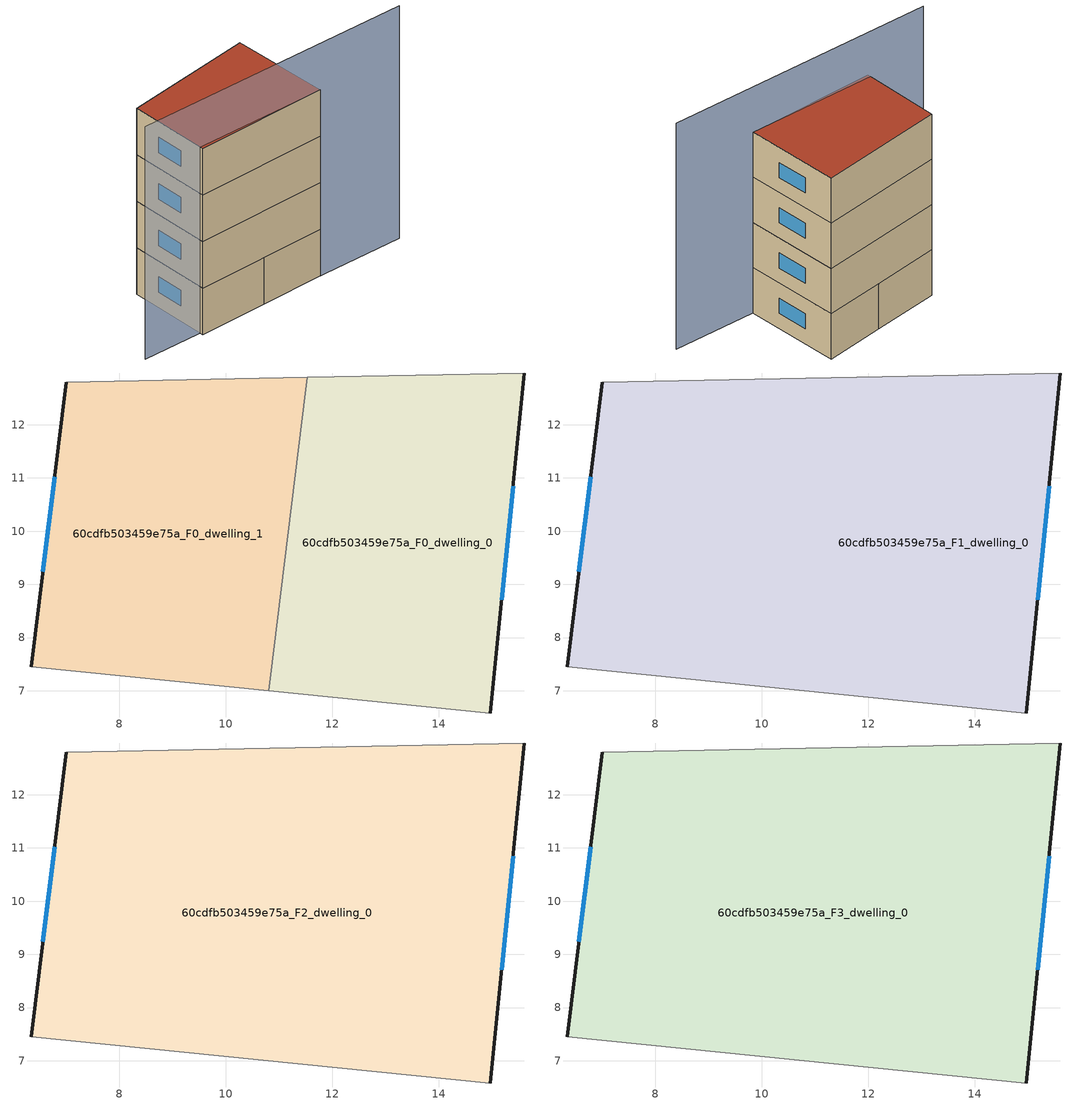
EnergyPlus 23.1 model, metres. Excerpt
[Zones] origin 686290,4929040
60cdfb503459e75a_F0_dwelling_0
 floor ground (EU_floor_Construction): 15.61,12.97 14.97,6.58 10.81,7 11.53,12.89 z0
 wall outside (EU_wall_Construction): 14.97,6.58 15.61,12.97 z0:3
 wall adiabatic (EU_wall_Construction): 10.81,7 14.97,6.58 / 15.61,12.97 11.53,12.89 z0:3
 wall to 60cdfb503459e75a_F0_dwelling_1 (EU_wall_Construction): 11.53,12.89 10.81,7 z0:3
 window (EU_Window_Construction): 15.18,8.71 15.4,10.84 z1:2
60cdfb503459e75a_F0_dwelling_1
 floor ground (EU_floor_Construction): 11.53,12.89 10.81,7 6.34,7.45 7,12.8 z0
 wall outside (EU_wall_Construction): 7,12.8 6.34,7.45 z0:3
 wall adiabatic (EU_wall_Construction): 11.53,12.89 7,12.8 / 6.34,7.45 10.81,7 z0:3
 window (EU_Window_Construction): 6.78,11.02 6.56,9.24 z1:2
60cdfb503459e75a_F1_dwelling_0
 floor to 60cdfb503459e75a_F0_dwelling_0 (EU_floor_Construction): 15.61,12.97 14.97,6.58 10.8,7 11.53,12.89 z3
 floor to 60cdfb503459e75a_F0_dwelling_1 (EU_floor_Construction): 11.53,12.89 10.8,7 6.34,7.45 7,12.8 z3
 wall outside (EU_wall_Construction): 7,12.8 6.34,7.45 / 14.97,6.58 15.61,12.97 z3:6
 wall adiabatic (EU_wall_Construction): 6.34,7.45 14.97,6.58 / 15.61,12.97 7,12.8 z3:6
 window (EU_Window_Construction): 6.78,11.02 6.56,9.24 / 15.18,8.71 15.4,10.84 z4:5
60cdfb503459e75a_F2_dwelling_0
 floor to 60cdfb503459e75a_F1_dwelling_0 (EU_floor_Construction): 15.61,12.97 14.97,6.58 6.34,7.45 7,12.8 z6
 wall outside (EU_wall_Construction): 7,12.8 6.34,7.45 / 14.97,6.58 15.61,12.97 z6:9
 wall adiabatic (EU_wall_Construction): 6.34,7.45 14.97,6.58 / 15.61,12.97 7,12.8 z6:9
 window (EU_Window_Construction): 6.78,11.02 6.56,9.24 / 15.18,8.71 15.4,10.84 z7:8
60cdfb503459e75a_F3_dwelling_0
 floor to 60cdfb503459e75a_F2_dwelling_0 (EU_floor_Construction): 15.61,12.97 14.97,6.58 6.34,7.45 7,12.8 z9
 wall outside (EU_wall_Construction): 7,12.8 6.34,7.45 / 14.97,6.58 15.61,12.97 z9:12
 wall adiabatic (EU_wall_Construction): 6.34,7.45 14.97,6.58 / 15.61,12.97 7,12.8 z9:12
 window (EU_Window_Construction): 6.78,11.02 6.56,9.24 / 15.18,8.71 15.4,10.84 z10:11
 roof outside (EU_roof_Construction): 14.97,6.58 15.61,12.97 7,12.8 6.34,7.45 z12
shading: 2.46,8.17 20.6,5.87 z0:15
[Building]
EU S2 Campaign: North Axis=0; Terrain=City; Solar Distribution=FullExterior
[Site:Location]
Bologna: Latitude=44.5; Longitude=11.25; Time Zone=1; Elevation=37
[SizingPeriod:WeatherFileDays]
AnnualSizingPeriod: Begin Month=1; Begin Day of Month=1; End Month=12; End Day of Month=31; Day of Week for Start Day=Monday; Use Weather File Daylight Saving Period=No; Use Weather File Rain and Snow Indicators=No
[MATERIAL]
EU_InternalMass_Material: Roughness=MediumRough; Thickness=0.1; Conductivity=1; Density=1800; Specific Heat=900; Thermal Absorptance=0.9; Solar Absorptance=0.7; Visible Absorptance=0.7
[MATERIAL:NOMASS] Roughness=MediumRough; Thermal Absorptance=0.9; Solar Absorptance=0.7; Visible Absorptance=0.7
Name | Thermal Resistance
EU_wall_NoMass | 0.937881
EU_roof_NoMass | 0.548572
EU_floor_NoMass | 0.71348
[WINDOWMATERIAL:SIMPLEGLAZINGSYSTEM]
EU_Window_SimpleGlazing: UFactor=4.25633; Solar Heat Gain Coefficient=0.85; Visible Transmittance=0.85
[CONSTRUCTION]
EU_wall_Construction: EU_wall_NoMass
EU_roof_Construction: EU_roof_NoMass
EU_floor_Construction: EU_floor_NoMass
EU_InternalMass_Construction: EU_InternalMass_Material
EU_Window_Construction: EU_Window_SimpleGlazing
[ZONE] Type=1; Multiplier=1; Ceiling Height=autocalculate; Floor Area=autocalculate; Part of Total Floor Area=Yes
Name | Volume
60cdfb503459e75a_F0_dwelling_0 | 76.2488
60cdfb503459e75a_F1_dwelling_0 | 152.479
60cdfb503459e75a_F2_dwelling_0; 60cdfb503459e75a_F3_dwelling_0 | 152.48
60cdfb503459e75a_F0_dwelling_1 | 76.2363
[INTERNALMASS] Construction=EU_InternalMass_Construction
Name | Zone or ZoneList | Surface Area
60cdfb503459e75a_F0_dwelling_0_EU_InternalMass | 60cdfb503459e75a_F0_dwelling_0 | 25.4148
60cdfb503459e75a_F0_dwelling_1_EU_InternalMass | 60cdfb503459e75a_F0_dwelling_1 | 25.4127
60cdfb503459e75a_F1_dwelling_0_EU_InternalMass | 60cdfb503459e75a_F1_dwelling_0 | 50.8269
60cdfb503459e75a_F2_dwelling_0_EU_InternalMass | 60cdfb503459e75a_F2_dwelling_0 | 50.8269
60cdfb503459e75a_F3_dwelling_0_EU_InternalMass | 60cdfb503459e75a_F3_dwelling_0 | 50.8269
[OTHEREQUIPMENT] Fuel Type=Electricity; Design Level Calculation Method=Watts/Area; Power per Zone Floor Area=1; Fraction Latent=0; Fraction Radiant=0; Fraction Lost=0; Carbon Dioxide Generation Rate=0; EndUse Subcategory=EU_Step8_InternalGains
Name | Zone or ZoneList or Space or SpaceList | Schedule
EU_Step8_InternalGain_60cdfb503459e75a_F0_dwelling_0_f000 | 60cdfb503459e75a_F0_dwelling_0 | EU_Step8_GainSchedule_60cdfb503459e75a_F0_dwelling_0_f000
EU_Step8_InternalGain_60cdfb503459e75a_F0_dwelling_1_f000 | 60cdfb503459e75a_F0_dwelling_1 | EU_Step8_GainSchedule_60cdfb503459e75a_F0_dwelling_1_f000
EU_Step8_InternalGain_60cdfb503459e75a_F1_dwelling_0_f000 | 60cdfb503459e75a_F1_dwelling_0 | EU_Step8_GainSchedule_60cdfb503459e75a_F1_dwelling_0_f000
EU_Step8_InternalGain_60cdfb503459e75a_F2_dwelling_0_f000 | 60cdfb503459e75a_F2_dwelling_0 | EU_Step8_GainSchedule_60cdfb503459e75a_F2_dwelling_0_f000
EU_Step8_InternalGain_60cdfb503459e75a_F3_dwelling_0_f000 | 60cdfb503459e75a_F3_dwelling_0 | EU_Step8_GainSchedule_60cdfb503459e75a_F3_dwelling_0_f000
[ZONEVENTILATION:DESIGNFLOWRATE] Schedule=EU_AlwaysOn; Design Flow Rate Calculation Method=AirChanges/Hour; Air Changes per Hour=0.687892; Ventilation Type=Natural; Fan Pressure Rise=0; Fan Total Efficiency=1; Constant Term Coefficient=1; Temperature Term Coefficient=0; Velocity Term Coefficient=0; Velocity Squared Term Coefficient=0; Minimum Indoor Temperature=-100; Maximum Indoor Temperature=100; Delta Temperature=-100; Minimum Outdoor Temperature=-100; Maximum Outdoor Temperature=100; Maximum Wind Speed=40
Name | Zone or ZoneList or Space or SpaceList
EU_ConstantAir_60cdfb503459e75a_F0_dwelling_0 | 60cdfb503459e75a_F0_dwelling_0
EU_ConstantAir_60cdfb503459e75a_F0_dwelling_1 | 60cdfb503459e75a_F0_dwelling_1
EU_ConstantAir_60cdfb503459e75a_F1_dwelling_0 | 60cdfb503459e75a_F1_dwelling_0
EU_ConstantAir_60cdfb503459e75a_F2_dwelling_0 | 60cdfb503459e75a_F2_dwelling_0
EU_ConstantAir_60cdfb503459e75a_F3_dwelling_0 | 60cdfb503459e75a_F3_dwelling_0
[HVACTEMPLATE:THERMOSTAT] Constant Heating Setpoint=20; Constant Cooling Setpoint=50
EU_HeatOnly_60cdfb503459e75a_F0_dwelling_0; EU_HeatOnly_60cdfb503459e75a_F0_dwelling_1; EU_HeatOnly_60cdfb503459e75a_F1_dwelling_0; EU_HeatOnly_60cdfb503459e75a_F2_dwelling_0; EU_HeatOnly_60cdfb503459e75a_F3_dwelling_0
[HVACTEMPLATE:ZONE:IDEALLOADSAIRSYSTEM] System Availability Schedule=EU_AlwaysOn; Maximum Heating Supply Air Temperature=50; Minimum Cooling Supply Air Temperature=13; Maximum Heating Supply Air Humidity Ratio=0.0156; Minimum Cooling Supply Air Humidity Ratio=0.0077; Heating Limit=NoLimit; Cooling Limit=NoLimit; Heating Availability Schedule=EU_AlwaysOn; Cooling Availability Schedule=EU_CoolingOff; Dehumidification Control Type=ConstantSensibleHeatRatio; Cooling Sensible Heat Ratio=0.7; Dehumidification Setpoint=60; Humidification Control Type=None; Humidification Setpoint=30; Outdoor Air Method=None; Outdoor Air Flow Rate per Person=0.00944; Outdoor Air Flow Rate per Zone Floor Area=0; Outdoor Air Flow Rate per Zone=0; Demand Controlled Ventilation Type=None; Outdoor Air Economizer Type=NoEconomizer; Heat Recovery Type=None; Sensible Heat Recovery Effectiveness=0.7; Latent Heat Recovery Effectiveness=0.65
Name | Template Thermostat
60cdfb503459e75a_F0_dwelling_0 | EU_HeatOnly_60cdfb503459e75a_F0_dwelling_0
60cdfb503459e75a_F0_dwelling_1 | EU_HeatOnly_60cdfb503459e75a_F0_dwelling_1
60cdfb503459e75a_F1_dwelling_0 | EU_HeatOnly_60cdfb503459e75a_F1_dwelling_0
60cdfb503459e75a_F2_dwelling_0 | EU_HeatOnly_60cdfb503459e75a_F2_dwelling_0
60cdfb503459e75a_F3_dwelling_0 | EU_HeatOnly_60cdfb503459e75a_F3_dwelling_0
[SIZING:ZONE] Zone Cooling Design Supply Air Temperature Input Method=SupplyAirTemperature; Zone Cooling Design Supply Air Temperature=13; Zone Heating Design Supply Air Temperature Input Method=SupplyAirTemperature; Zone Heating Design Supply Air Temperature=50; Zone Cooling Design Supply Air Humidity Ratio=0.008; Zone Heating Design Supply Air Humidity Ratio=0.008; Cooling Design Air Flow Method=DesignDay; Cooling Design Air Flow Rate=0; Cooling Minimum Air Flow per Zone Floor Area=0.000762; Cooling Minimum Air Flow=0; Cooling Minimum Air Flow Fraction=0.2; Heating Design Air Flow Method=DesignDay; Heating Design Air Flow Rate=0; Heating Maximum Air Flow per Zone Floor Area=0.002032; Heating Maximum Air Flow=0.141576; Heating Maximum Air Flow Fraction=0.3; Account for Dedicated Outdoor Air System=No; Dedicated Outdoor Air System Control Strategy=NeutralSupplyAir; Dedicated Outdoor Air Low Setpoint Temperature for Design=autosize; Dedicated Outdoor Air High Setpoint Temperature for Design=autosize; Zone Load Sizing Method=Sensible Load Only No Latent Load; Zone Latent Cooling Design Supply Air Humidity Ratio Input Method=HumidityRatioDifference; Zone Cooling Design Supply Air Humidity Ratio Difference=0.005; Zone Latent Heating Design Supply Air Humidity Ratio Input Method=HumidityRatioDifference; Zone Humidification Design Supply Air Humidity Ratio Difference=0.005
60cdfb503459e75a_F0_dwelling_0; 60cdfb503459e75a_F0_dwelling_1; 60cdfb503459e75a_F1_dwelling_0; 60cdfb503459e75a_F2_dwelling_0; 60cdfb503459e75a_F3_dwelling_0
[SCHEDULE:CONSTANT]
Name | Hourly Value
EU_AlwaysOn | 1
EU_CoolingOff | 0
[SCHEDULE:FILE] Column Number=1; Rows to Skip at Top=0; Number of Hours of Data=8760; Column Separator=Comma; Interpolate to Timestep=No; Minutes per Item=60; Adjust Schedule for Daylight Savings=Yes
Name | File
EU_Step8_GainSchedule_60cdfb503459e75a_F0_dwelling_0_f000 | ../../schedules/60cdfb503459e75a/60cdfb503459e75a_F0_dwelling_0_f000_gain.csv
EU_Step8_GainSchedule_60cdfb503459e75a_F0_dwelling_1_f000 | ../../schedules/60cdfb503459e75a/60cdfb503459e75a_F0_dwelling_1_f000_gain.csv
EU_Step8_GainSchedule_60cdfb503459e75a_F1_dwelling_0_f000 | ../../schedules/60cdfb503459e75a/60cdfb503459e75a_F1_dwelling_0_f000_gain.csv
EU_Step8_GainSchedule_60cdfb503459e75a_F2_dwelling_0_f000 | ../../schedules/60cdfb503459e75a/60cdfb503459e75a_F2_dwelling_0_f000_gain.csv
EU_Step8_GainSchedule_60cdfb503459e75a_F3_dwelling_0_f000 | ../../schedules/60cdfb503459e75a/60cdfb503459e75a_F3_dwelling_0_f000_gain.csv
